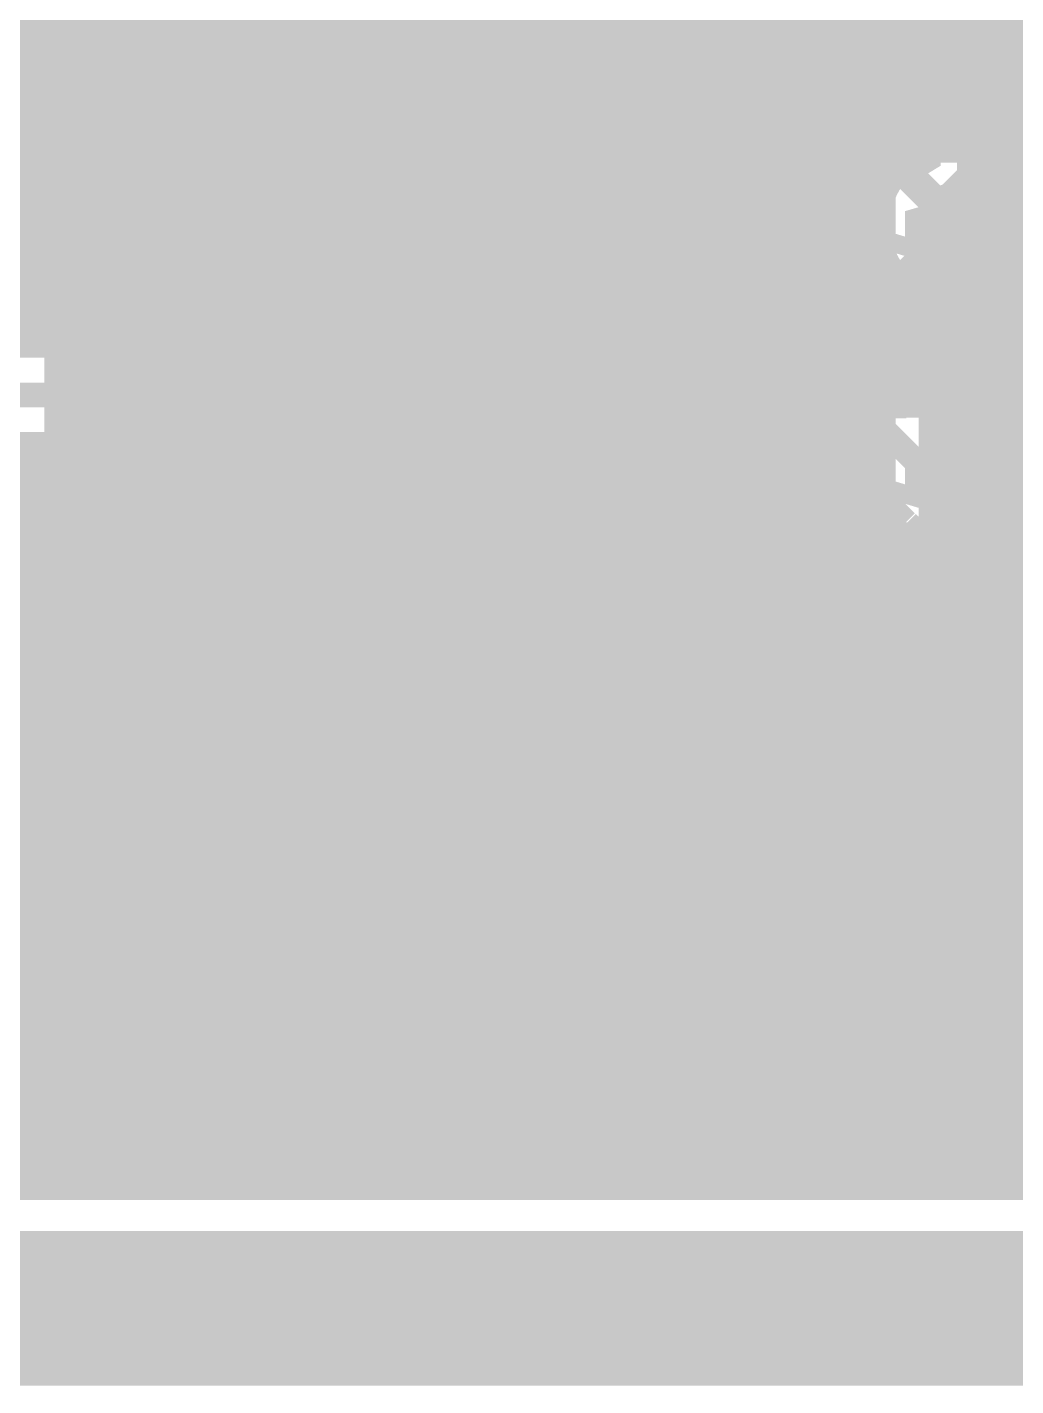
# Model space of a CAD drawing. Extents: x -1 to 119, y -42 to 51.
# Drawn here: x 40.88 to 48.99, y -0.64 to 10.51 of the extents above; entities that cross this region are included whole.
import ezdxf

# ---------------------------------------------------------------- set-up
doc = ezdxf.new("R2010")
doc.units = 0
doc.header["$MEASUREMENT"] = 0
doc.layers.get('0').update_dxf_attribs({"linetype": 'CONTINUOUS'})
for name, color, linetype in [('22-304-0_BOT', 7, 'CONTINUOUS'), ('22-304-0_DRD', 7, 'CONTINUOUS'), ('22-304-0_GND', 6, 'CONTINUOUS'), ('22-304-0_IN1', 4, 'CONTINUOUS'), ('22-304-0_SMB', 3, 'CONTINUOUS'), ('22-304-0_SMT', 5, 'CONTINUOUS'), ('22-304-0_SPT', 10, 'CONTINUOUS'), ('22-304-0_SST', 14, 'CONTINUOUS'), ('22-304-0_TOP', 9, 'CONTINUOUS'), ('THRUHOLE_TAP', 11, 'CONTINUOUS')]:
    doc.layers.add(name, color=color, linetype=linetype)

# ---------------------------------------------------------------- blocks, each defined once
blk = doc.blocks.new('ROUND_53')
at = {"const_width": 0.35052}
blk.add_lwpolyline([(-0.17526, 0, 1), (0.17526, 0, 1)], format="xyb", close=True, dxfattribs=at)
blk = doc.blocks.new('ROUND_60')
at = {"const_width": 0.35052}
blk.add_lwpolyline([(-0.17526, 0, 1), (0.17526, 0, 1)], format="xyb", close=True, dxfattribs=at)
blk = doc.blocks.new('ROUND_64')
at = {"const_width": 0.35052}
blk.add_lwpolyline([(-0.17526, 0, 1), (0.17526, 0, 1)], format="xyb", close=True, dxfattribs=at)
blk = doc.blocks.new('RECTANGLE_40')
blk.add_solid([(0.8636, 2.0066), (0.8636, -2.0066), (-0.8636, 2.0066), (-0.8636, -2.0066)])
blk = doc.blocks.new('ROUND_87')
at = {"const_width": 0.10033}
blk.add_lwpolyline([(-0.050164, 0, 1), (0.050164, 0, 1)], format="xyb", close=True, dxfattribs=at)

msp = doc.modelspace()

# ---------------------------------------------------------------- linework, layer by layer
at = {"layer": '22-304-0_BOT'}
for points, const_width in [([(116.967, 49.022), (116.967, 1.016), (1.016, 1.016)], 0.254), ([(24.384, 12.827), (25.019, 12.192), (30.226, 12.192), (32.258, 10.16), (48.133, 10.16), (57.15, 19.177)], 0.2032), ([(61.468, 16.891), (55.499, 16.891), (48.26, 9.652), (32.131, 9.652), (30.226, 11.557), (24.384, 11.557)], 0.2032), ([(55.6768, 16.4592), (48.7553, 9.5377)], 0.254), ([(49.022, 9.80186), (49.022, 9.5377)], 0.254), ([(61.7728, 9.7028), (48.9204, 9.7028)], 0.254), ([(48.7934, 9.57326), (48.7934, 9.5377)], 0.254), ([(52.451, 9.5377), (48.7553, 9.5377)], 0.254), ([(47.879, 9.2202), (41.148, 9.2202)], 0.254), ([(41.148, 9.2202), (41.148, 3.683)], 0.254), ([(47.879, 9.1694), (41.148, 9.1694)], 0.254), ([(41.3766, 9.2202), (41.3766, 3.683)], 0.254), ([(41.6052, 9.2202), (41.6052, 3.683)], 0.254), ([(41.8338, 9.2202), (41.8338, 3.683)], 0.254), ([(42.0624, 9.2202), (42.0624, 3.683)], 0.254), ([(42.291, 9.2202), (42.291, 3.683)], 0.254), ([(42.5196, 9.2202), (42.5196, 3.683)], 0.254), ([(42.7482, 9.2202), (42.7482, 3.683)], 0.254), ([(42.9768, 9.2202), (42.9768, 3.683)], 0.254), ([(43.2054, 9.2202), (43.2054, 3.683)], 0.254), ([(43.434, 9.2202), (43.434, 3.683)], 0.254), ([(43.6626, 9.2202), (43.6626, 3.683)], 0.254), ([(43.8912, 9.2202), (43.8912, 3.683)], 0.254), ([(44.1198, 9.2202), (44.1198, 3.683)], 0.254), ([(44.3484, 9.2202), (44.3484, 3.683)], 0.254), ([(44.577, 9.2202), (44.577, 3.683)], 0.254), ([(44.8056, 9.2202), (44.8056, 3.683)], 0.254), ([(45.0342, 9.2202), (45.0342, 3.683)], 0.254), ([(45.2628, 9.2202), (45.2628, 3.683)], 0.254), ([(45.4914, 9.2202), (45.4914, 3.683)], 0.254), ([(45.72, 9.2202), (45.72, 3.683)], 0.254), ([(45.9486, 9.2202), (45.9486, 3.683)], 0.254), ([(46.1772, 9.2202), (46.1772, 3.683)], 0.254), ([(46.4058, 9.2202), (46.4058, 3.683)], 0.254), ([(46.6344, 9.2202), (46.6344, 3.683)], 0.254), ([(46.863, 9.2202), (46.863, 3.683)], 0.254), ([(47.0916, 9.2202), (47.0916, 3.683)], 0.254), ([(47.3202, 9.2202), (47.3202, 3.683)], 0.254), ([(47.5488, 9.2202), (47.5488, 3.683)], 0.254), ([(47.7774, 9.2202), (47.7774, 3.683)], 0.254), ([(47.879, 9.2202), (47.879, 9.1313)], 0.254), ([(58.4708, 8.5598), (52.7812, 8.5598), (52.451, 8.89), (48.514, 8.89)], 0.635), ([(47.83582, 8.9408), (41.148, 8.9408)], 0.254), ([(47.85614, 8.7122), (41.148, 8.7122)], 0.254), ([(47.879, 8.64616), (47.879, 3.683)], 0.254), ([(47.879, 8.4836), (41.148, 8.4836)], 0.254), ([(47.879, 8.255), (41.148, 8.255)], 0.254), ([(48.3362, 8.23214), (48.3362, 3.683)], 0.254), ([(52.18176, 8.2423), (48.71974, 8.2423)], 0.254), ([(48.7934, 8.2423), (48.7934, 2.8067)], 0.254), ([(49.022, 8.2423), (49.022, 2.8067)], 0.254), ([(48.5648, 8.21182), (48.5648, 2.8067)], 0.254), ([(47.879, 8.0264), (41.148, 8.0264)], 0.254), ([(52.32146, 8.1026), (48.3362, 8.1026)], 0.254), ([(47.879, 7.7978), (41.148, 7.7978)], 0.254), ([(61.7728, 7.874), (48.3362, 7.874)], 0.254), ([(47.879, 7.5692), (41.148, 7.5692)], 0.254), ([(61.7728, 7.6454), (48.3362, 7.6454)], 0.254), ([(47.879, 7.3406), (41.148, 7.3406)], 0.254), ([(61.7728, 7.4168), (48.3362, 7.4168)], 0.254), ([(51.18608, 7.1882), (48.3362, 7.1882)], 0.254), ([(47.879, 7.112), (41.148, 7.112)], 0.254), ([(51.04892, 6.9596), (48.3362, 6.9596)], 0.254), ([(47.879, 6.8834), (41.148, 6.8834)], 0.254), ([(51.00828, 6.731), (48.3362, 6.731)], 0.254), ([(47.879, 6.6548), (41.148, 6.6548)], 0.254), ([(51.04892, 6.5024), (48.3362, 6.5024)], 0.254), ([(47.879, 6.4262), (41.148, 6.4262)], 0.254), ([(51.18608, 6.2738), (48.3362, 6.2738)], 0.254), ([(47.879, 6.1976), (41.148, 6.1976)], 0.254), ([(73.45426, 6.0452), (48.3362, 6.0452)], 0.254), ([(47.879, 5.969), (41.148, 5.969)], 0.254), ([(73.22566, 5.8166), (48.3362, 5.8166)], 0.254), ([(47.879, 5.7404), (41.148, 5.7404)], 0.254), ([(72.99706, 5.588), (48.3362, 5.588)], 0.254), ([(47.879, 5.5118), (41.148, 5.5118)], 0.254), ([(51.39436, 5.3594), (48.3362, 5.3594)], 0.254), ([(47.879, 5.2832), (41.148, 5.2832)], 0.254), ([(51.20894, 5.1308), (48.3362, 5.1308)], 0.254), ([(47.879, 5.0546), (41.148, 5.0546)], 0.254), ([(51.816, 4.826), (49.276, 2.286), (33.18002, 2.286), (31.65602, 3.81)], 0.381), ([(51.14036, 4.9022), (48.3362, 4.9022)], 0.254), ([(47.879, 4.826), (41.148, 4.826)], 0.254), ([(51.13782, 4.88442), (49.0601, 2.8067)], 0.254), ([(50.927, 4.6736), (48.3362, 4.6736)], 0.254), ([(47.879, 4.5974), (41.148, 4.5974)], 0.254), ([(50.6984, 4.445), (48.3362, 4.445)], 0.254), ([(47.879, 4.3688), (41.148, 4.3688)], 0.254), ([(47.879, 4.1402), (41.148, 4.1402)], 0.254), ([(50.4698, 4.2164), (48.3362, 4.2164)], 0.254), ([(47.879, 3.9116), (41.148, 3.9116)], 0.254), ([(50.2412, 3.9878), (48.3362, 3.9878)], 0.254), ([(47.879, 3.683), (41.148, 3.683)], 0.254), ([(50.0126, 3.7592), (48.3362, 3.7592)], 0.254), ([(48.3362, 3.683), (48.3362, 2.8067)], 0.254), ([(49.784, 3.5306), (48.3108, 3.5306)], 0.254), ([(40.7924, 3.39598), (40.7924, 2.8067)], 0.254), ([(40.894, 3.302), (34.6075, 3.302)], 0.254), ([(41.021, 3.24358), (41.021, 2.8067)], 0.254), ([(47.879, 3.2258), (41.148, 3.2258)], 0.254), ([(41.2496, 3.2258), (41.2496, 2.8067)], 0.254), ([(41.4782, 3.2258), (41.4782, 2.8067)], 0.254), ([(41.7068, 3.2258), (41.7068, 2.8067)], 0.254), ([(41.9354, 3.2258), (41.9354, 2.8067)], 0.254), ([(42.164, 3.2258), (42.164, 2.8067)], 0.254), ([(42.3926, 3.2258), (42.3926, 2.8067)], 0.254), ([(42.6212, 3.2258), (42.6212, 2.8067)], 0.254), ([(42.8498, 3.2258), (42.8498, 2.8067)], 0.254), ([(43.0784, 3.2258), (43.0784, 2.8067)], 0.254), ([(43.307, 3.2258), (43.307, 2.8067)], 0.254), ([(43.5356, 3.2258), (43.5356, 2.8067)], 0.254), ([(43.7642, 3.2258), (43.7642, 2.8067)], 0.254), ([(43.9928, 3.2258), (43.9928, 2.8067)], 0.254), ([(44.2214, 3.2258), (44.2214, 2.8067)], 0.254), ([(44.45, 3.2258), (44.45, 2.8067)], 0.254), ([(44.6786, 3.2258), (44.6786, 2.8067)], 0.254), ([(44.9072, 3.2258), (44.9072, 2.8067)], 0.254), ([(45.1358, 3.2258), (45.1358, 2.8067)], 0.254), ([(45.3644, 3.2258), (45.3644, 2.8067)], 0.254), ([(45.593, 3.2258), (45.593, 2.8067)], 0.254), ([(45.8216, 3.2258), (45.8216, 2.8067)], 0.254), ([(46.0502, 3.2258), (46.0502, 2.8067)], 0.254), ([(46.2788, 3.2258), (46.2788, 2.8067)], 0.254), ([(46.5074, 3.2258), (46.5074, 2.8067)], 0.254), ([(46.736, 3.2258), (46.736, 2.8067)], 0.254), ([(46.9646, 3.2258), (46.9646, 2.8067)], 0.254), ([(47.1932, 3.2258), (47.1932, 2.8067)], 0.254), ([(47.4218, 3.2258), (47.4218, 2.8067)], 0.254), ([(47.6504, 3.2258), (47.6504, 2.8067)], 0.254), ([(47.879, 3.2258), (47.879, 2.8067)], 0.254), ([(48.1076, 3.28676), (48.1076, 2.8067)], 0.254), ([(49.5554, 3.302), (48.13046, 3.302)], 0.254), ([(49.3268, 3.0734), (34.44494, 3.0734)], 0.254), ([(49.0601, 2.8067), (34.05378, 2.8067)], 0.254), ([(49.0982, 2.8448), (34.1376, 2.8448)], 0.254), ([(111.05134, 1.7018), (6.9469, 1.7018)], 0.254), ([(49.276, 1.7653), (33.18002, 1.7653)], 0.254), ([(40.7924, 1.7653), (40.7924, 1.016)], 0.254), ([(41.021, 1.7653), (41.021, 1.016)], 0.254), ([(41.2496, 1.7653), (41.2496, 1.016)], 0.254), ([(41.4782, 1.7653), (41.4782, 1.016)], 0.254), ([(41.7068, 1.7653), (41.7068, 1.016)], 0.254), ([(41.9354, 1.7653), (41.9354, 1.016)], 0.254), ([(42.164, 1.7653), (42.164, 1.016)], 0.254), ([(42.3926, 1.7653), (42.3926, 1.016)], 0.254), ([(42.6212, 1.7653), (42.6212, 1.016)], 0.254), ([(42.8498, 1.7653), (42.8498, 1.016)], 0.254), ([(43.0784, 1.7653), (43.0784, 1.016)], 0.254), ([(43.307, 1.7653), (43.307, 1.016)], 0.254), ([(43.5356, 1.7653), (43.5356, 1.016)], 0.254), ([(43.7642, 1.7653), (43.7642, 1.016)], 0.254), ([(43.9928, 1.7653), (43.9928, 1.016)], 0.254), ([(44.2214, 1.7653), (44.2214, 1.016)], 0.254), ([(44.45, 1.7653), (44.45, 1.016)], 0.254), ([(44.6786, 1.7653), (44.6786, 1.016)], 0.254), ([(44.9072, 1.7653), (44.9072, 1.016)], 0.254), ([(45.1358, 1.7653), (45.1358, 1.016)], 0.254), ([(45.3644, 1.7653), (45.3644, 1.016)], 0.254), ([(45.593, 1.7653), (45.593, 1.016)], 0.254), ([(45.8216, 1.7653), (45.8216, 1.016)], 0.254), ([(46.0502, 1.7653), (46.0502, 1.016)], 0.254), ([(46.2788, 1.7653), (46.2788, 1.016)], 0.254), ([(46.5074, 1.7653), (46.5074, 1.016)], 0.254), ([(46.736, 1.7653), (46.736, 1.016)], 0.254), ([(46.9646, 1.7653), (46.9646, 1.016)], 0.254), ([(47.1932, 1.7653), (47.1932, 1.016)], 0.254), ([(47.4218, 1.7653), (47.4218, 1.016)], 0.254), ([(47.6504, 1.7653), (47.6504, 1.016)], 0.254), ([(47.879, 1.7653), (47.879, 1.016)], 0.254), ([(48.1076, 1.7653), (48.1076, 1.016)], 0.254), ([(48.3362, 1.7653), (48.3362, 1.016)], 0.254), ([(48.5648, 1.7653), (48.5648, 1.016)], 0.254), ([(48.7934, 1.7653), (48.7934, 1.016)], 0.254), ([(49.022, 1.7653), (49.022, 1.016)], 0.254), ([(111.506, 1.4732), (6.49224, 1.4732)], 0.254), ([(112.24768, 1.2446), (5.75056, 1.2446)], 0.254)]:
    msp.add_lwpolyline(points, dxfattribs=dict(at, const_width=const_width))
at = {"layer": '22-304-0_BOT', "const_width": 0.254}
for points in [[(47.879, 9.1313, 0.091037), (47.8347, 8.89)], [(47.83328, 8.89, 0.0919171), (47.87852, 8.64598)], [(48.3362, 8.23214, 0.0660869), (48.514, 8.20854)], [(48.514, 8.20928, 0.0770435), (48.72008, 8.24122)], [(40.6908, 3.683, 0.4142136), (41.148, 3.2258)], [(47.879, 3.2258, 0.4142136), (48.3362, 3.683)]]:
    msp.add_lwpolyline(points, format="xyb", dxfattribs=at)
at = {"layer": '22-304-0_DRD'}
for points, const_width in [([(117.99062, 0), (0, 0), (0, 50.06086), (117.99062, 50.06086), (117.99062, 0)], 1.27), ([(47.879, 9.525), (47.879, 8.255)], 0.254), ([(49.149, 9.525), (47.879, 9.525)], 0.254), ([(49.149, 9.525), (47.879, 8.255)], 0.254), ([(49.149, 8.255), (47.879, 9.525)], 0.254), ([(41.275, 9.144), (41.275, 7.874)], 0.254), ([(42.545, 9.144), (41.275, 9.144)], 0.254), ([(42.545, 9.144), (41.275, 7.874)], 0.254), ([(42.545, 7.874), (41.275, 9.144)], 0.254), ([(42.545, 7.874), (42.545, 9.144)], 0.254), ([(42.926, 9.144), (42.926, 7.874)], 0.254), ([(44.196, 9.144), (42.926, 9.144)], 0.254), ([(44.196, 9.144), (42.926, 7.874)], 0.254), ([(44.196, 7.874), (42.926, 9.144)], 0.254), ([(44.196, 7.874), (44.196, 9.144)], 0.254), ([(44.577, 9.144), (44.577, 7.874)], 0.254), ([(45.847, 9.144), (44.577, 9.144)], 0.254), ([(45.847, 9.144), (44.577, 7.874)], 0.254), ([(45.847, 7.874), (44.577, 9.144)], 0.254), ([(45.847, 7.874), (45.847, 9.144)], 0.254), ([(46.228, 9.144), (46.228, 7.874)], 0.254), ([(47.498, 9.144), (46.228, 9.144)], 0.254), ([(47.498, 9.144), (46.228, 7.874)], 0.254), ([(47.498, 7.874), (46.228, 9.144)], 0.254), ([(47.498, 7.874), (47.498, 9.144)], 0.254), ([(47.879, 8.255), (49.149, 8.255)], 0.254), ([(41.275, 7.874), (42.545, 7.874)], 0.254), ([(42.926, 7.874), (44.196, 7.874)], 0.254), ([(44.577, 7.874), (45.847, 7.874)], 0.254), ([(46.228, 7.874), (47.498, 7.874)], 0.254), ([(41.275, 6.985), (41.275, 5.715)], 0.254), ([(42.545, 6.985), (41.275, 6.985)], 0.254), ([(42.545, 6.985), (41.275, 5.715)], 0.254), ([(42.545, 5.715), (41.275, 6.985)], 0.254), ([(42.545, 5.715), (42.545, 6.985)], 0.254), ([(42.926, 6.985), (42.926, 5.715)], 0.254), ([(44.196, 6.985), (42.926, 6.985)], 0.254), ([(44.196, 6.985), (42.926, 5.715)], 0.254), ([(44.196, 5.715), (42.926, 6.985)], 0.254), ([(44.196, 5.715), (44.196, 6.985)], 0.254), ([(44.577, 6.985), (44.577, 5.715)], 0.254), ([(45.847, 6.985), (44.577, 6.985)], 0.254), ([(45.847, 6.985), (44.577, 5.715)], 0.254), ([(45.847, 5.715), (44.577, 6.985)], 0.254), ([(45.847, 5.715), (45.847, 6.985)], 0.254), ([(46.355, 6.985), (46.355, 5.715)], 0.254), ([(47.625, 6.985), (46.355, 6.985)], 0.254), ([(47.625, 6.985), (46.355, 5.715)], 0.254), ([(47.625, 5.715), (46.355, 6.985)], 0.254), ([(47.625, 5.715), (47.625, 6.985)], 0.254), ([(41.275, 5.715), (42.545, 5.715)], 0.254), ([(42.926, 5.715), (44.196, 5.715)], 0.254), ([(44.577, 5.715), (45.847, 5.715)], 0.254), ([(46.355, 5.715), (47.625, 5.715)], 0.254), ([(41.275, 4.953), (41.275, 3.683)], 0.254), ([(42.545, 4.953), (41.275, 4.953)], 0.254), ([(42.545, 4.953), (41.275, 3.683)], 0.254), ([(42.545, 3.683), (41.275, 4.953)], 0.254), ([(42.545, 3.683), (42.545, 4.953)], 0.254), ([(42.926, 4.953), (42.926, 3.683)], 0.254), ([(44.196, 4.953), (42.926, 4.953)], 0.254), ([(44.196, 4.953), (42.926, 3.683)], 0.254), ([(44.196, 3.683), (42.926, 4.953)], 0.254), ([(44.196, 3.683), (44.196, 4.953)], 0.254), ([(44.577, 4.953), (44.577, 3.683)], 0.254), ([(45.847, 4.953), (44.577, 4.953)], 0.254), ([(45.847, 4.953), (44.577, 3.683)], 0.254), ([(45.847, 3.683), (44.577, 4.953)], 0.254), ([(45.847, 3.683), (45.847, 4.953)], 0.254), ([(46.355, 4.953), (46.355, 3.683)], 0.254), ([(47.625, 4.953), (46.355, 4.953)], 0.254), ([(47.625, 4.953), (46.355, 3.683)], 0.254), ([(47.625, 3.683), (46.355, 4.953)], 0.254), ([(47.625, 3.683), (47.625, 4.953)], 0.254), ([(41.275, 3.683), (42.545, 3.683)], 0.254), ([(42.926, 3.683), (44.196, 3.683)], 0.254), ([(44.577, 3.683), (45.847, 3.683)], 0.254), ([(46.355, 3.683), (47.625, 3.683)], 0.254)]:
    msp.add_lwpolyline(points, dxfattribs=dict(at, const_width=const_width))
at = {"layer": '22-304-0_GND', "const_width": 1.27}
msp.add_lwpolyline([(117.99062, 0), (0, 0), (0, 50.06086), (117.99062, 50.06086), (117.99062, 0)], dxfattribs=at)
at = {"layer": '22-304-0_IN1'}
for points, const_width in [([(45.9994, 16.8402), (45.9994, 7.9248)], 0.254), ([(47.5996, 16.81226), (47.5996, 7.9248)], 0.254), ([(47.8282, 16.58366), (47.8282, 7.874)], 0.254), ([(40.9702, 16.4592), (40.9702, 7.9248)], 0.254), ([(41.1988, 16.4592), (41.1988, 7.9248)], 0.254), ([(42.799, 16.4592), (42.799, 7.9248)], 0.254), ([(44.3992, 16.4592), (44.3992, 7.9248)], 0.254), ([(48.0568, 16.35506), (48.0568, 9.39292)], 0.254), ([(48.2854, 16.12646), (48.2854, 9.53008)], 0.254), ([(48.514, 15.89786), (48.514, 9.57072)], 0.254), ([(48.7426, 15.66926), (48.7426, 9.53008)], 0.254), ([(48.9712, 15.44066), (48.9712, 9.39292)], 0.254), ([(42.5704, 12.15644), (42.5704, 8.66902)], 0.254), ([(47.371, 12.07516), (47.371, 8.96112)], 0.254), ([(44.1706, 12.01674), (44.1706, 8.80872)], 0.254), ([(44.6278, 11.97102), (44.6278, 8.85698)], 0.254), ([(45.7708, 11.93038), (45.7708, 8.89508)], 0.254), ([(41.4274, 11.83894), (41.4274, 8.98652)], 0.254), ([(43.0276, 11.89736), (43.0276, 8.93064)], 0.254), ([(46.228, 11.86688), (46.228, 8.7503)], 0.254), ([(41.656, 11.68908), (41.656, 9.13892)], 0.254), ([(42.3418, 11.79322), (42.3418, 9.03478)], 0.254), ([(43.2562, 11.71194), (43.2562, 9.11606)], 0.254), ([(43.942, 11.75512), (43.942, 9.07288)], 0.254), ([(44.8564, 11.73988), (44.8564, 9.08812)], 0.254), ([(45.5422, 11.72464), (45.5422, 9.10336)], 0.254), ([(46.4566, 11.69924), (46.4566, 9.05256)], 0.254), ([(47.1424, 11.7729), (47.1424, 9.12876)], 0.254), ([(41.8846, 11.63828), (41.8846, 9.18718)], 0.254), ([(42.1132, 11.66876), (42.1132, 9.1567)], 0.254), ([(43.4848, 11.64336), (43.4848, 9.18464)], 0.254), ([(43.7134, 11.65606), (43.7134, 9.17194)], 0.254), ([(45.085, 11.65098), (45.085, 9.17702)], 0.254), ([(45.3136, 11.6459), (45.3136, 9.17956)], 0.254), ([(46.6852, 11.64082), (46.6852, 9.16432)], 0.254), ([(46.9138, 11.66114), (46.9138, 9.18718)], 0.254), ([(54.19598, 10.414), (36.8427, 10.414)], 0.254), ([(54.28488, 10.1854), (36.8427, 10.1854)], 0.254), ([(54.51602, 9.9568), (36.8427, 9.9568)], 0.254), ([(57.54116, 9.7282), (36.8427, 9.7282)], 0.254), ([(48.21174, 9.4996), (36.8427, 9.4996)], 0.254), ([(57.51068, 9.4996), (48.81372, 9.4996)], 0.254), ([(47.95012, 9.271), (36.8427, 9.271)], 0.254), ([(57.56148, 9.271), (49.07788, 9.271)], 0.254), ([(41.48836, 9.0424), (36.8427, 9.0424)], 0.254), ([(43.13936, 9.0424), (42.33164, 9.0424)], 0.254), ([(44.79036, 9.0424), (43.98264, 9.0424)], 0.254), ([(46.44136, 9.0424), (45.63364, 9.0424)], 0.254), ([(47.85106, 9.0424), (47.28464, 9.0424)], 0.254), ([(41.30294, 8.8138), (36.8427, 8.8138)], 0.254), ([(42.95394, 8.8138), (42.51706, 8.8138)], 0.254), ([(44.60494, 8.8138), (44.16806, 8.8138)], 0.254), ([(46.25594, 8.8138), (45.81906, 8.8138)], 0.254), ([(47.83836, 8.8138), (47.47006, 8.8138)], 0.254), ([(41.23436, 8.5852), (36.8427, 8.5852)], 0.254), ([(42.88536, 8.5852), (42.58564, 8.5852)], 0.254), ([(44.53636, 8.5852), (44.23664, 8.5852)], 0.254), ([(46.18736, 8.5852), (45.88764, 8.5852)], 0.254), ([(47.90694, 8.5852), (47.53864, 8.5852)], 0.254), ([(41.24706, 8.3566), (36.8427, 8.3566)], 0.254), ([(42.5704, 8.34644), (42.5704, 7.9248)], 0.254), ([(42.89806, 8.3566), (42.57294, 8.3566)], 0.254), ([(44.54906, 8.3566), (44.22394, 8.3566)], 0.254), ([(46.20006, 8.3566), (45.87494, 8.3566)], 0.254), ([(48.09236, 8.3566), (47.52594, 8.3566)], 0.254), ([(48.0568, 8.38708), (48.0568, 7.6708)], 0.254), ([(57.82056, 8.3566), (48.93564, 8.3566)], 0.254), ([(48.9712, 8.38708), (48.9712, 7.1628)], 0.254), ([(46.228, 8.26516), (46.228, 7.9248)], 0.254), ([(48.2854, 8.24992), (48.2854, 7.4422)], 0.254), ([(48.7426, 8.24992), (48.7426, 7.1628)], 0.254), ([(41.34612, 8.128), (36.8427, 8.128)], 0.254), ([(42.99712, 8.128), (42.47388, 8.128)], 0.254), ([(44.64812, 8.128), (44.12488, 8.128)], 0.254), ([(44.1706, 8.20674), (44.1706, 7.9248)], 0.254), ([(44.6278, 8.16102), (44.6278, 7.9248)], 0.254), ([(45.7708, 8.12038), (45.7708, 7.9248)], 0.254), ([(46.29912, 8.128), (45.77588, 8.128)], 0.254), ([(57.94502, 8.128), (47.42688, 8.128)], 0.254), ([(48.514, 8.20928), (48.514, 7.2136)], 0.254), ([(41.4274, 8.02894), (41.4274, 7.9248)], 0.254), ([(43.0276, 8.08736), (43.0276, 7.9248)], 0.254), ([(47.371, 8.05688), (47.371, 7.9248)], 0.254), ([(41.56202, 7.9248), (37.592, 7.9248)], 0.254), ([(43.21302, 7.9248), (42.25798, 7.9248)], 0.254), ([(42.3418, 7.98322), (42.3418, 7.9248)], 0.254), ([(44.86402, 7.9248), (43.90898, 7.9248)], 0.254), ([(43.942, 7.94512), (43.942, 7.9248)], 0.254), ([(46.51502, 7.9248), (45.55998, 7.9248)], 0.254), ([(46.4566, 7.9629), (46.4566, 7.9248)], 0.254), ([(47.625, 7.9248), (47.21098, 7.9248)], 0.254), ([(58.30824, 7.8994), (47.76978, 7.8994)], 0.254), ([(47.9298, 7.7978), (48.5648, 7.1628)], 0.254), ([(75.8698, 7.6708), (48.0568, 7.6708)], 0.254), ([(24.892, 6.858), (30.861, 6.858), (31.496, 6.223), (33.274, 6.223), (33.655, 6.604), (34.798, 6.604), (35.179, 6.223), (36.449, 6.223), (36.83, 6.604), (36.83, 6.731), (37.592, 7.493), (47.625, 7.493), (48.387, 6.731), (51.689, 6.731)], 0.2032), ([(75.8698, 7.4422), (48.2854, 7.4422)], 0.254), ([(51.20894, 7.2136), (48.514, 7.2136)], 0.254), ([(51.16322, 7.1628), (48.5648, 7.1628)], 0.254), ([(47.44466, 7.0612), (37.7698, 7.0612)], 0.254), ([(40.9702, 7.0612), (40.9702, 1.27)], 0.254), ([(41.1988, 7.0612), (41.1988, 1.27)], 0.254), ([(41.4274, 7.0612), (41.4274, 6.82752)], 0.254), ([(41.656, 7.0612), (41.656, 6.97992)], 0.254), ([(41.8846, 7.0612), (41.8846, 7.02818)], 0.254), ([(42.1132, 7.0612), (42.1132, 6.9977)], 0.254), ([(42.3418, 7.0612), (42.3418, 6.87578)], 0.254), ([(42.5704, 7.0612), (42.5704, 6.51002)], 0.254), ([(42.799, 7.0612), (42.799, 1.27)], 0.254), ([(43.0276, 7.0612), (43.0276, 6.77164)], 0.254), ([(43.2562, 7.0612), (43.2562, 6.95706)], 0.254), ([(43.4848, 7.0612), (43.4848, 7.02564)], 0.254), ([(43.7134, 7.0612), (43.7134, 7.01294)], 0.254), ([(43.942, 7.0612), (43.942, 6.91388)], 0.254), ([(44.1706, 7.0612), (44.1706, 6.64972)], 0.254), ([(44.3992, 7.0612), (44.3992, 1.27)], 0.254), ([(44.6278, 7.0612), (44.6278, 6.69798)], 0.254), ([(44.8564, 7.0612), (44.8564, 6.92912)], 0.254), ([(45.085, 7.0612), (45.085, 7.01802)], 0.254), ([(45.3136, 7.0612), (45.3136, 7.02056)], 0.254), ([(45.5422, 7.0612), (45.5422, 6.94436)], 0.254), ([(45.7708, 7.0612), (45.7708, 6.73608)], 0.254), ([(45.9994, 7.0612), (45.9994, 1.27)], 0.254), ([(46.228, 7.0612), (46.228, 1.27)], 0.254), ([(46.4566, 7.0612), (46.4566, 6.77164)], 0.254), ([(46.6852, 7.0612), (46.6852, 6.95706)], 0.254), ([(46.9138, 7.0612), (46.9138, 7.02564)], 0.254), ([(47.1424, 7.0612), (47.1424, 7.01294)], 0.254), ([(47.371, 7.0612), (47.371, 6.91388)], 0.254), ([(47.44466, 7.0612), (48.07458, 6.43128)], 0.254), ([(41.66616, 6.985), (37.6936, 6.985)], 0.254), ([(43.31716, 6.985), (42.1513, 6.985)], 0.254), ([(44.96816, 6.985), (43.8023, 6.985)], 0.254), ([(46.74616, 6.985), (45.4533, 6.985)], 0.254), ([(47.52086, 6.985), (47.2313, 6.985)], 0.254), ([(47.5996, 6.90626), (47.5996, 6.64972)], 0.254), ([(41.3639, 6.7564), (38.38702, 6.7564)], 0.254), ([(43.0149, 6.7564), (42.45356, 6.7564)], 0.254), ([(44.6659, 6.7564), (44.10456, 6.7564)], 0.254), ([(46.4439, 6.7564), (45.75556, 6.7564)], 0.254), ([(47.74946, 6.7564), (47.53356, 6.7564)], 0.254), ([(47.8282, 6.67766), (47.8282, 1.27)], 0.254), ([(41.25214, 6.5278), (38.75278, 6.5278)], 0.254), ([(42.90314, 6.5278), (42.56532, 6.5278)], 0.254), ([(44.55414, 6.5278), (44.21632, 6.5278)], 0.254), ([(46.33214, 6.5278), (45.86732, 6.5278)], 0.254), ([(47.97806, 6.5278), (47.64532, 6.5278)], 0.254), ([(48.0568, 6.44906), (48.0568, 1.27)], 0.254), ([(41.23182, 6.2992), (38.8747, 6.2992)], 0.254), ([(42.88282, 6.2992), (42.58818, 6.2992)], 0.254), ([(44.53382, 6.2992), (44.23918, 6.2992)], 0.254), ([(46.31182, 6.2992), (45.89018, 6.2992)], 0.254), ([(48.387, 6.2992), (47.66818, 6.2992)], 0.254), ([(48.2854, 6.3119), (48.2854, 1.27)], 0.254), ([(51.16322, 6.2992), (48.387, 6.2992)], 0.254), ([(48.514, 6.2992), (48.514, 1.27)], 0.254), ([(48.7426, 6.2992), (48.7426, 1.27)], 0.254), ([(48.9712, 6.2992), (48.9712, 1.27)], 0.254), ([(42.5704, 6.18744), (42.5704, 4.47802)], 0.254), ([(41.29024, 6.0706), (38.90518, 6.0706)], 0.254), ([(42.94124, 6.0706), (42.52976, 6.0706)], 0.254), ([(44.1706, 6.04774), (44.1706, 4.61772)], 0.254), ([(44.59224, 6.0706), (44.18076, 6.0706)], 0.254), ([(46.37024, 6.0706), (45.83176, 6.0706)], 0.254), ([(47.5996, 6.04774), (47.5996, 4.61772)], 0.254), ([(51.52644, 6.0706), (47.60976, 6.0706)], 0.254), ([(43.0276, 5.92836), (43.0276, 4.73964)], 0.254), ([(44.6278, 6.00202), (44.6278, 4.66598)], 0.254), ([(45.7708, 5.96138), (45.7708, 4.70408)], 0.254), ([(46.4566, 5.92836), (46.4566, 4.73964)], 0.254), ([(41.45788, 5.842), (38.85692, 5.842)], 0.254), ([(41.4274, 5.86994), (41.4274, 4.79552)], 0.254), ([(42.3418, 5.82422), (42.3418, 4.84378)], 0.254), ([(43.10888, 5.842), (42.36212, 5.842)], 0.254), ([(43.942, 5.78612), (43.942, 4.88188)], 0.254), ([(44.75988, 5.842), (44.01312, 5.842)], 0.254), ([(46.53788, 5.842), (45.66412, 5.842)], 0.254), ([(47.371, 5.78612), (47.371, 4.88188)], 0.254), ([(75.8698, 5.842), (47.44212, 5.842)], 0.254), ([(41.656, 5.72008), (41.656, 4.94792)], 0.254), ([(41.8846, 5.66928), (41.8846, 4.99618)], 0.254), ([(42.1132, 5.69976), (42.1132, 4.9657)], 0.254), ([(43.2562, 5.74294), (43.2562, 4.92506)], 0.254), ([(43.4848, 5.67436), (43.4848, 4.99364)], 0.254), ([(43.7134, 5.68706), (43.7134, 4.98094)], 0.254), ([(44.8564, 5.77088), (44.8564, 4.89712)], 0.254), ([(45.085, 5.68198), (45.085, 4.98602)], 0.254), ([(45.3136, 5.6769), (45.3136, 4.98856)], 0.254), ([(45.5422, 5.75564), (45.5422, 4.91236)], 0.254), ([(46.6852, 5.74294), (46.6852, 4.92506)], 0.254), ([(46.9138, 5.67436), (46.9138, 4.99364)], 0.254), ([(47.1424, 5.68706), (47.1424, 4.98094)], 0.254), ([(75.8698, 5.6134), (38.70452, 5.6134)], 0.254), ([(51.42738, 5.3848), (34.79292, 5.3848)], 0.254), ([(51.22164, 5.1562), (7.0739, 5.1562)], 0.254), ([(41.60774, 4.9276), (7.07898, 4.9276)], 0.254), ([(43.25874, 4.9276), (42.20972, 4.9276)], 0.254), ([(44.90974, 4.9276), (43.86072, 4.9276)], 0.254), ([(46.68774, 4.9276), (45.51172, 4.9276)], 0.254), ([(51.1429, 4.9276), (47.28972, 4.9276)], 0.254), ([(41.34612, 4.699), (34.26714, 4.699)], 0.254), ([(42.99712, 4.699), (42.47388, 4.699)], 0.254), ([(44.64812, 4.699), (44.12488, 4.699)], 0.254), ([(46.42612, 4.699), (45.77588, 4.699)], 0.254), ([(51.14798, 4.699), (47.55388, 4.699)], 0.254), ([(41.24706, 4.4704), (34.50844, 4.4704)], 0.254), ([(42.89806, 4.4704), (42.57294, 4.4704)], 0.254), ([(44.54906, 4.4704), (44.22394, 4.4704)], 0.254), ([(46.32706, 4.4704), (45.87494, 4.4704)], 0.254), ([(51.23688, 4.4704), (47.65294, 4.4704)], 0.254), ([(41.23436, 4.2418), (34.64306, 4.2418)], 0.254), ([(42.88536, 4.2418), (42.58564, 4.2418)], 0.254), ([(44.53636, 4.2418), (44.23664, 4.2418)], 0.254), ([(46.31436, 4.2418), (45.88764, 4.2418)], 0.254), ([(51.46802, 4.2418), (47.66564, 4.2418)], 0.254), ([(42.5704, 4.15544), (42.5704, 1.27)], 0.254), ([(41.30294, 4.0132), (34.71418, 4.0132)], 0.254), ([(42.95394, 4.0132), (42.51706, 4.0132)], 0.254), ([(44.60494, 4.0132), (44.16806, 4.0132)], 0.254), ([(44.1706, 4.01574), (44.1706, 1.27)], 0.254), ([(46.38294, 4.0132), (45.81906, 4.0132)], 0.254), ([(57.76976, 4.0132), (47.59706, 4.0132)], 0.254), ([(47.5996, 4.01574), (47.5996, 1.27)], 0.254), ([(43.0276, 3.89636), (43.0276, 1.27)], 0.254), ([(44.6278, 3.97002), (44.6278, 1.27)], 0.254), ([(45.7708, 3.92938), (45.7708, 1.27)], 0.254), ([(46.4566, 3.89636), (46.4566, 1.27)], 0.254), ([(41.48836, 3.7846), (34.7345, 3.7846)], 0.254), ([(41.4274, 3.83794), (41.4274, 1.27)], 0.254), ([(43.13936, 3.7846), (42.33164, 3.7846)], 0.254), ([(42.3418, 3.79222), (42.3418, 1.27)], 0.254), ([(44.79036, 3.7846), (43.98264, 3.7846)], 0.254), ([(46.56836, 3.7846), (45.63364, 3.7846)], 0.254), ([(57.73928, 3.7846), (47.41164, 3.7846)], 0.254), ([(41.656, 3.68808), (41.656, 1.27)], 0.254), ([(42.1132, 3.66776), (42.1132, 1.27)], 0.254), ([(43.2562, 3.71094), (43.2562, 1.27)], 0.254), ([(43.942, 3.75412), (43.942, 1.27)], 0.254), ([(44.8564, 3.73888), (44.8564, 1.27)], 0.254), ([(45.5422, 3.72364), (45.5422, 1.27)], 0.254), ([(46.6852, 3.71094), (46.6852, 1.27)], 0.254), ([(47.371, 3.75412), (47.371, 1.27)], 0.254), ([(57.79008, 3.556), (34.70402, 3.556)], 0.254), ([(41.8846, 3.63728), (41.8846, 1.27)], 0.254), ([(43.4848, 3.64236), (43.4848, 1.27)], 0.254), ([(43.7134, 3.65506), (43.7134, 1.27)], 0.254), ([(45.085, 3.64998), (45.085, 1.27)], 0.254), ([(45.3136, 3.6449), (45.3136, 1.27)], 0.254), ([(46.9138, 3.64236), (46.9138, 1.27)], 0.254), ([(47.1424, 3.65506), (47.1424, 1.27)], 0.254), ([(57.93994, 3.3274), (34.6202, 3.3274)], 0.254), ([(94.4372, 3.0988), (34.4678, 3.0988)], 0.254), ([(94.71914, 2.8702), (34.18586, 2.8702)], 0.254), ([(116.967, 2.6416), (9.30402, 2.6416)], 0.254), ([(116.967, 2.413), (1.651, 2.413)], 0.254), ([(116.967, 2.1844), (1.651, 2.1844)], 0.254), ([(116.967, 1.9558), (1.651, 1.9558)], 0.254), ([(116.967, 1.7272), (1.651, 1.7272)], 0.254), ([(116.967, 1.4986), (1.651, 1.4986)], 0.254), ([(116.967, 1.27), (1.651, 1.27)], 0.254)]:
    msp.add_lwpolyline(points, dxfattribs=dict(at, const_width=const_width))
at = {"layer": '22-304-0_IN1', "const_width": 0.254}
for points in [[(48.514, 9.57072, 0.4142136), (47.83328, 8.89)], [(49.19472, 8.89, 0.4142136), (48.514, 9.57072)], [(41.91, 9.18972, 0.4142136), (41.22928, 8.509)], [(42.59072, 8.509, 0.4142136), (41.91, 9.18972)], [(43.561, 9.18972, 0.4142136), (42.88028, 8.509)], [(44.24172, 8.509, 0.4142136), (43.561, 9.18972)], [(45.212, 9.18972, 0.4142136), (44.53128, 8.509)], [(45.89272, 8.509, 0.4142136), (45.212, 9.18972)], [(46.863, 9.18972, 0.4142136), (46.18228, 8.509)], [(47.54372, 8.509, 0.4142136), (46.863, 9.18972)], [(47.83328, 8.89, 0.4142136), (48.514, 8.20928)], [(48.514, 8.20928, 0.4142136), (49.19472, 8.89)], [(41.22928, 8.509, 0.2643035), (41.56164, 7.92417)], [(42.25798, 7.9248, 0.2643037), (42.58998, 8.509)], [(42.88028, 8.509, 0.2643035), (43.21264, 7.92417)], [(43.90898, 7.9248, 0.2643037), (44.24098, 8.509)], [(44.53128, 8.509, 0.2643035), (44.86364, 7.92417)], [(45.55998, 7.9248, 0.2643037), (45.89198, 8.509)], [(46.18228, 8.509, 0.2643035), (46.51464, 7.92417)], [(47.21098, 7.9248, 0.2643037), (47.54298, 8.509)], [(47.9298, 7.7978, 0.1989124), (47.625, 7.92405)], [(41.91, 7.03072, 0.4142136), (41.22928, 6.35)], [(42.59072, 6.35, 0.4142136), (41.91, 7.03072)], [(43.561, 7.03072, 0.4142136), (42.88028, 6.35)], [(44.24172, 6.35, 0.4142136), (43.561, 7.03072)], [(45.212, 7.03072, 0.4142136), (44.53128, 6.35)], [(45.89272, 6.35, 0.4142136), (45.212, 7.03072)], [(46.99, 7.03072, 0.4142136), (46.30928, 6.35)], [(47.67072, 6.35, 0.4142136), (46.99, 7.03072)], [(41.22928, 6.35, 0.4142136), (41.91, 5.66928)], [(41.91, 5.66928, 0.4142136), (42.59072, 6.35)], [(42.88028, 6.35, 0.4142136), (43.561, 5.66928)], [(43.561, 5.66928, 0.4142136), (44.24172, 6.35)], [(44.53128, 6.35, 0.4142136), (45.212, 5.66928)], [(45.212, 5.66928, 0.4142136), (45.89272, 6.35)], [(46.30928, 6.35, 0.4142136), (46.99, 5.66928)], [(46.99, 5.66928, 0.4142136), (47.67072, 6.35)], [(48.0822, 6.4262, 0.1989124), (48.387, 6.29995)], [(48.0822, 6.4262, 0.1989124), (48.387, 6.29995)], [(41.91, 4.99872, 0.4142136), (41.22928, 4.318)], [(42.59072, 4.318, 0.4142136), (41.91, 4.99872)], [(43.561, 4.99872, 0.4142136), (42.88028, 4.318)], [(44.24172, 4.318, 0.4142136), (43.561, 4.99872)], [(45.212, 4.99872, 0.4142136), (44.53128, 4.318)], [(45.89272, 4.318, 0.4142136), (45.212, 4.99872)], [(46.99, 4.99872, 0.4142136), (46.30928, 4.318)], [(47.67072, 4.318, 0.4142136), (46.99, 4.99872)], [(41.22928, 4.318, 0.4142136), (41.91, 3.63728)], [(41.91, 3.63728, 0.4142136), (42.59072, 4.318)], [(42.88028, 4.318, 0.4142136), (43.561, 3.63728)], [(43.561, 3.63728, 0.4142136), (44.24172, 4.318)], [(44.53128, 4.318, 0.4142136), (45.212, 3.63728)], [(45.212, 3.63728, 0.4142136), (45.89272, 4.318)], [(46.30928, 4.318, 0.4142136), (46.99, 3.63728)], [(46.99, 3.63728, 0.4142136), (47.67072, 4.318)]]:
    msp.add_lwpolyline(points, format="xyb", dxfattribs=at)
at = {"layer": '22-304-0_SMB', "const_width": 0.254}
for points in [[(47.498, 8.636), (47.498, 4.191), (41.656, 4.191)], [(41.656, 8.636), (41.656, 4.191)], [(47.498, 8.636), (41.656, 8.636)], [(41.7576, 8.636), (41.7576, 4.191)], [(41.9862, 8.636), (41.9862, 4.191)], [(42.2148, 8.636), (42.2148, 4.191)], [(42.4434, 8.636), (42.4434, 4.191)], [(42.672, 8.636), (42.672, 4.191)], [(42.9006, 8.636), (42.9006, 4.191)], [(43.1292, 8.636), (43.1292, 4.191)], [(43.3578, 8.636), (43.3578, 4.191)], [(43.5864, 8.636), (43.5864, 4.191)], [(43.815, 8.636), (43.815, 4.191)], [(44.0436, 8.636), (44.0436, 4.191)], [(44.2722, 8.636), (44.2722, 4.191)], [(44.5008, 8.636), (44.5008, 4.191)], [(44.7294, 8.636), (44.7294, 4.191)], [(44.958, 8.636), (44.958, 4.191)], [(45.1866, 8.636), (45.1866, 4.191)], [(45.4152, 8.636), (45.4152, 4.191)], [(45.6438, 8.636), (45.6438, 4.191)], [(45.8724, 8.636), (45.8724, 4.191)], [(46.101, 8.636), (46.101, 4.191)], [(46.3296, 8.636), (46.3296, 4.191)], [(46.5582, 8.636), (46.5582, 4.191)], [(46.7868, 8.636), (46.7868, 4.191)], [(47.0154, 8.636), (47.0154, 4.191)], [(47.244, 8.636), (47.244, 4.191)], [(47.4726, 8.636), (47.4726, 4.191)], [(47.498, 8.4074), (41.656, 8.4074)], [(47.498, 8.1788), (41.656, 8.1788)], [(47.498, 7.9502), (41.656, 7.9502)], [(47.498, 7.7216), (41.656, 7.7216)], [(47.498, 7.493), (41.656, 7.493)], [(47.498, 7.2644), (41.656, 7.2644)], [(47.498, 7.0358), (41.656, 7.0358)], [(47.498, 6.8072), (41.656, 6.8072)], [(47.498, 6.5786), (41.656, 6.5786)], [(47.498, 6.35), (41.656, 6.35)], [(47.498, 6.1214), (41.656, 6.1214)], [(47.498, 5.8928), (41.656, 5.8928)], [(47.498, 5.6642), (41.656, 5.6642)], [(47.498, 5.4356), (41.656, 5.4356)], [(47.498, 5.207), (41.656, 5.207)], [(47.498, 4.9784), (41.656, 4.9784)], [(47.498, 4.7498), (41.656, 4.7498)], [(47.498, 4.5212), (41.656, 4.5212)], [(47.498, 4.2926), (41.656, 4.2926)]]:
    msp.add_lwpolyline(points, dxfattribs=at)
at = {"layer": '22-304-0_SST', "const_width": 0.1524}
for points in [[(38.6334, 17.399), (38.6334, 10.541), (47.7266, 10.541), (47.7266, 17.399), (38.6334, 17.399)], [(47.70882, 10.541), (47.70882, 10.70864)], [(48.16094, 10.35558), (48.16094, 10.10158), (48.30064, 10.01776), (48.44288, 10.01776), (48.58512, 10.10158), (48.58512, 10.35558), (47.73676, 10.35558)], [(48.7045, 8.6995), (51.6255, 8.6995), (51.6255, 10.3378), (48.7045, 10.3378), (48.7045, 8.6995)], [(48.16094, 10.14476), (47.73676, 10.01776)], [(38.6334, 9.779), (38.6334, 2.921), (47.7266, 2.921), (47.7266, 9.779), (38.6334, 9.779)], [(47.879, 9.66978), (47.73676, 9.62914), (47.73676, 9.37514), (47.879, 9.33196), (48.16094, 9.33196), (48.30064, 9.41578), (48.30064, 9.66978), (48.58512, 9.66978), (48.58512, 9.33196)], [(48.16094, 8.68934), (48.16094, 8.94334), (48.30064, 8.98398), (48.44288, 8.98398), (48.58512, 8.94334), (48.58512, 8.68934), (48.44288, 8.64616), (48.30064, 8.64616), (47.73676, 8.81634)], [(48.7045, 6.7945), (51.6255, 6.7945), (51.6255, 8.4328), (48.7045, 8.4328), (48.7045, 6.7945)], [(48.16094, 8.32358), (48.16094, 8.06958), (48.30064, 7.98576), (48.44288, 7.98576), (48.58512, 8.06958), (48.58512, 8.32358), (47.73676, 8.32358)], [(48.16094, 8.11276), (47.73676, 7.98576)], [(48.0187, 7.29996), (48.0187, 7.63778), (48.58512, 7.47014), (48.58512, 7.38378), (47.73676, 7.38378)], [(48.16094, 6.65734), (48.16094, 6.91134), (48.30064, 6.95198), (48.44288, 6.95198), (48.58512, 6.91134), (48.58512, 6.65734), (48.44288, 6.61416), (48.30064, 6.61416), (47.73676, 6.78434)], [(51.6255, 6.5405), (48.7045, 6.5405), (48.7045, 4.9022), (51.6255, 4.9022), (51.6255, 6.5405)], [(48.133, 6.3246), (48.133, 6.0706), (48.2727, 5.98424), (48.41494, 5.98424), (48.55718, 6.0706), (48.55718, 6.3246), (47.70882, 6.3246)], [(48.133, 6.11124), (47.70882, 5.98424)], [(47.99076, 5.29844), (47.99076, 5.6388), (48.55718, 5.46862), (48.55718, 5.3848), (47.70882, 5.3848)], [(47.70882, 4.86664), (48.55718, 4.61264), (48.55718, 4.953)], [(48.7045, 2.9845), (51.6255, 2.9845), (51.6255, 4.6228), (48.7045, 4.6228), (48.7045, 2.9845)], [(43.75912, 1.93548), (42.9133, 1.93548), (42.74312, 1.9939), (42.74312, 2.3495), (42.9133, 2.41046), (43.75912, 2.41046)], [(43.25112, 1.1557), (43.4213, 1.09728), (43.58894, 1.09728), (43.75912, 1.1557), (43.75912, 1.5113), (43.58894, 1.57226), (43.4213, 1.57226), (43.25112, 1.5113), (43.25112, 1.1557), (43.08094, 1.09728), (42.9133, 1.09728), (42.74312, 1.1557), (42.74312, 1.5113), (42.9133, 1.57226), (43.08094, 1.57226), (43.25112, 1.5113)]]:
    msp.add_lwpolyline(points, dxfattribs=at)
at = {"layer": '22-304-0_TOP'}
for points, const_width in [([(51.943, 15.494), (49.403, 15.494), (48.641, 14.732), (48.641, 10.922), (47.879, 10.16), (34.3408, 10.16)], 0.381), ([(49.4538, 9.525), (49.149, 9.525), (48.514, 8.89), (48.514, 4.699), (49.403, 3.81), (49.4538, 3.81), (48.6918, 3.048), (40.767, 3.048), (39.878, 3.937), (39.878, 4.064)], 0.635), ([(48.514, 8.89), (49.149, 9.525), (49.4538, 9.525)], 0.635), ([(47.879, 9.271), (41.148, 9.271), (41.148, 3.6957)], 0.254), ([(41.3766, 9.271), (41.3766, 3.6957)], 0.254), ([(41.6052, 9.271), (41.6052, 3.6957)], 0.254), ([(41.8338, 9.271), (41.8338, 3.6957)], 0.254), ([(42.0624, 9.271), (42.0624, 3.6957)], 0.254), ([(42.291, 9.271), (42.291, 3.6957)], 0.254), ([(42.5196, 9.271), (42.5196, 3.6957)], 0.254), ([(42.7482, 9.271), (42.7482, 3.6957)], 0.254), ([(42.9768, 9.271), (42.9768, 3.6957)], 0.254), ([(43.2054, 9.271), (43.2054, 3.6957)], 0.254), ([(43.434, 9.271), (43.434, 3.6957)], 0.254), ([(43.6626, 9.271), (43.6626, 3.6957)], 0.254), ([(43.8912, 9.271), (43.8912, 3.6957)], 0.254), ([(44.1198, 9.271), (44.1198, 3.6957)], 0.254), ([(44.3484, 9.271), (44.3484, 3.6957)], 0.254), ([(44.577, 9.271), (44.577, 3.6957)], 0.254), ([(44.8056, 9.271), (44.8056, 3.6957)], 0.254), ([(45.0342, 9.271), (45.0342, 3.6957)], 0.254), ([(45.2628, 9.271), (45.2628, 3.6957)], 0.254), ([(45.4914, 9.271), (45.4914, 3.6957)], 0.254), ([(45.72, 9.271), (45.72, 3.6957)], 0.254), ([(45.9486, 9.271), (45.9486, 3.6957)], 0.254), ([(46.1772, 9.271), (46.1772, 3.6957)], 0.254), ([(46.4058, 9.271), (46.4058, 3.6957)], 0.254), ([(46.6344, 9.271), (46.6344, 3.6957)], 0.254), ([(46.863, 9.271), (46.863, 3.6957)], 0.254), ([(47.0916, 9.271), (47.0916, 3.6957)], 0.254), ([(47.3202, 9.271), (47.3202, 3.6957)], 0.254), ([(47.5488, 9.271), (47.5488, 3.6957)], 0.254), ([(47.7774, 9.271), (47.7774, 3.6957)], 0.254), ([(47.879, 9.271), (47.879, 9.1313)], 0.254), ([(47.879, 9.1694), (41.148, 9.1694)], 0.254), ([(47.83582, 8.9408), (41.148, 8.9408)], 0.254), ([(47.85614, 8.7122), (41.148, 8.7122)], 0.254), ([(47.8663, 8.4836), (41.148, 8.4836)], 0.254), ([(47.8663, 8.255), (41.148, 8.255)], 0.254), ([(47.8663, 8.0264), (41.148, 8.0264)], 0.254), ([(47.8663, 7.7978), (41.148, 7.7978)], 0.254), ([(47.8663, 7.5692), (41.148, 7.5692)], 0.254), ([(47.8663, 7.3406), (41.148, 7.3406)], 0.254), ([(47.8663, 7.112), (41.148, 7.112)], 0.254), ([(47.8663, 6.8834), (41.148, 6.8834)], 0.254), ([(47.8663, 6.6548), (41.148, 6.6548)], 0.254), ([(41.91, 6.35), (39.878, 6.35)], 0.635), ([(43.561, 6.35), (41.91, 6.35)], 0.635), ([(45.212, 6.35), (43.561, 6.35)], 0.635), ([(46.482, 6.35), (45.212, 6.35)], 0.635), ([(47.8663, 6.4262), (41.148, 6.4262)], 0.254), ([(47.8663, 6.1976), (41.148, 6.1976)], 0.254), ([(47.8663, 5.969), (41.148, 5.969)], 0.254), ([(47.8663, 5.7404), (41.148, 5.7404)], 0.254), ([(103.505, 2.4638), (103.3018, 2.4638), (102.362, 1.524), (8.47598, 1.524), (4.99872, 4.99872)], 1.27), ([(47.8663, 5.5118), (41.148, 5.5118)], 0.254), ([(47.8663, 5.2832), (41.148, 5.2832)], 0.254), ([(47.8663, 5.0546), (41.148, 5.0546)], 0.254), ([(47.8663, 4.826), (41.148, 4.826)], 0.254), ([(47.87392, 4.5974), (41.148, 4.5974)], 0.254), ([(47.879, 4.572), (47.879, 3.6957)], 0.254), ([(47.879, 4.3688), (41.148, 4.3688)], 0.254), ([(47.879, 4.1402), (41.148, 4.1402)], 0.254), ([(47.879, 3.9116), (41.148, 3.9116)], 0.254), ([(47.879, 3.683), (41.148, 3.683)], 0.254)]:
    msp.add_lwpolyline(points, dxfattribs=dict(at, const_width=const_width))
at = {"layer": '22-304-0_TOP', "const_width": 0.254}
for points in [[(47.879, 9.1313, 0.091037), (47.8347, 8.89)], [(47.83328, 8.89, 0.0779388), (47.86596, 8.68161)]]:
    msp.add_lwpolyline(points, format="xyb", dxfattribs=at)

# ---------------------------------------------------------------- block references
at = {"layer": '22-304-0_BOT'}
for name, p in [('ROUND_60', (48.514, 8.89)), ('ROUND_53', (41.91, 8.509)), ('ROUND_53', (43.561, 8.509)), ('ROUND_53', (45.212, 8.509)), ('ROUND_53', (46.863, 8.509)), ('ROUND_53', (41.91, 6.35)), ('ROUND_53', (43.561, 6.35)), ('ROUND_53', (45.212, 6.35)), ('ROUND_53', (46.99, 6.35)), ('ROUND_53', (41.91, 4.318)), ('ROUND_53', (43.561, 4.318)), ('ROUND_53', (45.212, 4.318)), ('ROUND_53', (46.99, 4.318))]:
    msp.add_blockref(name, p, dxfattribs=at)
at = {"layer": '22-304-0_GND'}
for p in [(48.514, 8.89), (41.91, 8.509), (43.561, 8.509), (45.212, 8.509), (46.863, 8.509), (41.91, 6.35), (43.561, 6.35), (45.212, 6.35), (46.99, 6.35), (41.91, 4.318), (43.561, 4.318), (45.212, 4.318), (46.99, 4.318)]:
    msp.add_blockref('ROUND_64', p, dxfattribs=at)
at = {"layer": '22-304-0_IN1'}
for name, p in [('ROUND_60', (48.514, 8.89)), ('ROUND_53', (41.91, 8.509)), ('ROUND_53', (43.561, 8.509)), ('ROUND_53', (45.212, 8.509)), ('ROUND_53', (46.863, 8.509)), ('ROUND_53', (41.91, 6.35)), ('ROUND_53', (43.561, 6.35)), ('ROUND_53', (45.212, 6.35)), ('ROUND_53', (46.99, 6.35)), ('ROUND_53', (41.91, 4.318)), ('ROUND_53', (43.561, 4.318)), ('ROUND_53', (45.212, 4.318)), ('ROUND_53', (46.99, 4.318))]:
    msp.add_blockref(name, p, dxfattribs=at)
at = {"layer": '22-304-0_SMT'}
msp.add_blockref('RECTANGLE_40', (46.482, 6.35), dxfattribs=at)
at = {"layer": '22-304-0_SPT'}
msp.add_blockref('RECTANGLE_40', (46.482, 6.35), dxfattribs=at)
at = {"layer": '22-304-0_TOP'}
for name, p in [('ROUND_60', (48.514, 8.89)), ('ROUND_53', (41.91, 8.509)), ('ROUND_53', (43.561, 8.509)), ('ROUND_53', (45.212, 8.509)), ('ROUND_53', (46.863, 8.509)), ('RECTANGLE_40', (46.482, 6.35)), ('ROUND_53', (41.91, 6.35)), ('ROUND_53', (43.561, 6.35)), ('ROUND_53', (45.212, 6.35)), ('ROUND_53', (46.99, 6.35)), ('ROUND_53', (41.91, 4.318)), ('ROUND_53', (43.561, 4.318)), ('ROUND_53', (45.212, 4.318)), ('ROUND_53', (46.99, 4.318))]:
    msp.add_blockref(name, p, dxfattribs=at)
at = {"layer": 'THRUHOLE_TAP'}
for p in [(48.514, 8.89), (41.91, 8.509), (43.561, 8.509), (45.212, 8.509), (46.863, 8.509), (41.91, 6.35), (43.561, 6.35), (45.212, 6.35), (46.99, 6.35), (41.91, 4.318), (43.561, 4.318), (45.212, 4.318), (46.99, 4.318)]:
    msp.add_blockref('ROUND_87', p, dxfattribs=at)

doc.saveas('drawing.dxf')
